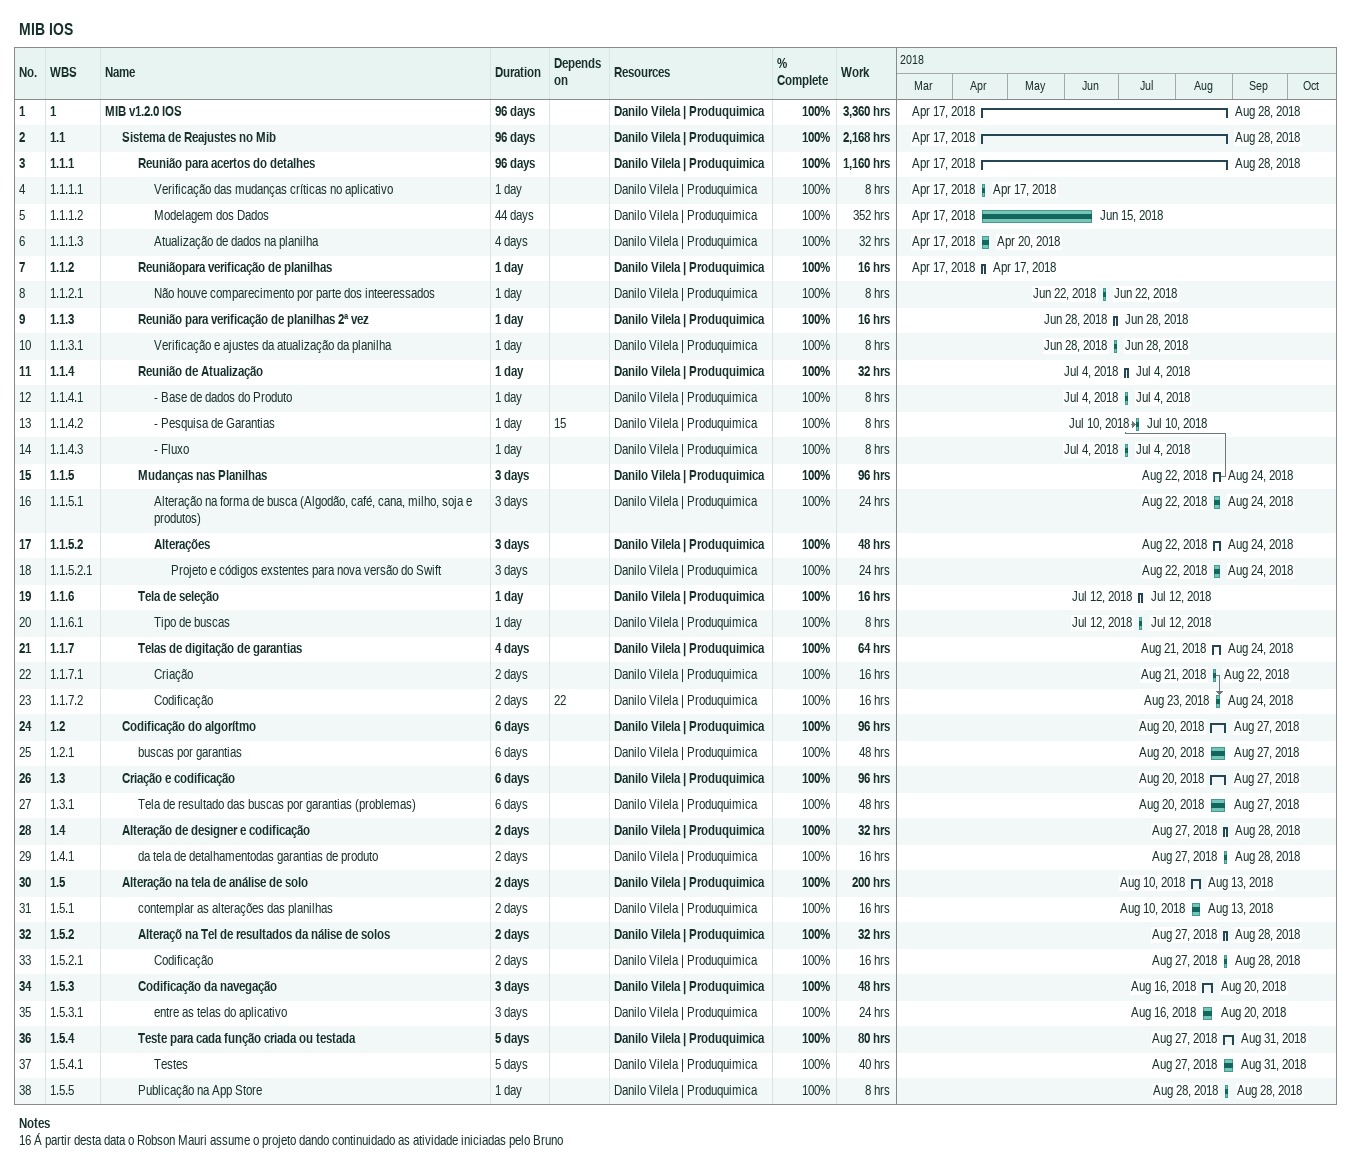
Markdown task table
MIB IOS

| ID | WBS | Task | Duration | Start | Finish | Predecessors | Resources | % complete | Work (h) |
|---|---|---|---|---|---|---|---|---|---|
| 1 | 1 | **MIB v1.2.0 IOS** | 96d | 2018-04-17 | 2018-08-28 |  | Danilo Vilela \| Produquimica | 100 | 3360 |
| 2 | 1.1 | **Sistema de Reajustes no Mib** | 96d | 2018-04-17 | 2018-08-28 |  | Danilo Vilela \| Produquimica | 100 | 2168 |
| 3 | 1.1.1 | **Reunião para acertos do detalhes** | 96d | 2018-04-17 | 2018-08-28 |  | Danilo Vilela \| Produquimica | 100 | 1160 |
| 4 | 1.1.1.1 | Verificação das mudanças críticas no aplicativo | 1d | 2018-04-17 | 2018-04-17 |  | Danilo Vilela \| Produquimica | 100 | 8 |
| 5 | 1.1.1.2 | Modelagem dos Dados | 44d | 2018-04-17 | 2018-06-15 |  | Danilo Vilela \| Produquimica | 100 | 352 |
| 6 | 1.1.1.3 | Atualização de dados na planilha | 4d | 2018-04-17 | 2018-04-20 |  | Danilo Vilela \| Produquimica | 100 | 32 |
| 7 | 1.1.2 | **Reuniãopara verificação de planilhas** | 1d | 2018-04-17 | 2018-04-17 |  | Danilo Vilela \| Produquimica | 100 | 16 |
| 8 | 1.1.2.1 | Não houve comparecimento por parte dos inteeressados | 1d | 2018-06-22 | 2018-06-22 |  | Danilo Vilela \| Produquimica | 100 | 8 |
| 9 | 1.1.3 | **Reunião para verificação de planilhas 2ª vez** | 1d | 2018-06-28 | 2018-06-28 |  | Danilo Vilela \| Produquimica | 100 | 16 |
| 10 | 1.1.3.1 | Verificação e ajustes da atualização da planilha | 1d | 2018-06-28 | 2018-06-28 |  | Danilo Vilela \| Produquimica | 100 | 8 |
| 11 | 1.1.4 | **Reunião de Atualização** | 1d | 2018-07-04 | 2018-07-04 |  | Danilo Vilela \| Produquimica | 100 | 32 |
| 12 | 1.1.4.1 | - Base de dados do Produto | 1d | 2018-07-04 | 2018-07-04 |  | Danilo Vilela \| Produquimica | 100 | 8 |
| 13 | 1.1.4.2 | - Pesquisa de Garantias | 1d | 2018-07-10 | 2018-07-10 | 15 | Danilo Vilela \| Produquimica | 100 | 8 |
| 14 | 1.1.4.3 | - Fluxo | 1d | 2018-07-04 | 2018-07-04 |  | Danilo Vilela \| Produquimica | 100 | 8 |
| 15 | 1.1.5 | **Mudanças nas Planilhas** | 3d | 2018-08-22 | 2018-08-24 |  | Danilo Vilela \| Produquimica | 100 | 96 |
| 16 | 1.1.5.1 | Alteração na forma de busca (Algodão, café, cana, milho, soja e produtos) | 3d | 2018-08-22 | 2018-08-24 |  | Danilo Vilela \| Produquimica | 100 | 24 |
| 17 | 1.1.5.2 | **Alterações** | 3d | 2018-08-22 | 2018-08-24 |  | Danilo Vilela \| Produquimica | 100 | 48 |
| 18 | 1.1.5.2.1 | Projeto e códigos exstentes para nova versão do Swift | 3d | 2018-08-22 | 2018-08-24 |  | Danilo Vilela \| Produquimica | 100 | 24 |
| 19 | 1.1.6 | **Tela de seleção** | 1d | 2018-07-12 | 2018-07-12 |  | Danilo Vilela \| Produquimica | 100 | 16 |
| 20 | 1.1.6.1 | Tipo de buscas | 1d | 2018-07-12 | 2018-07-12 |  | Danilo Vilela \| Produquimica | 100 | 8 |
| 21 | 1.1.7 | **Telas de digitação de garantias** | 4d | 2018-08-21 | 2018-08-24 |  | Danilo Vilela \| Produquimica | 100 | 64 |
| 22 | 1.1.7.1 | Criação | 2d | 2018-08-21 | 2018-08-22 |  | Danilo Vilela \| Produquimica | 100 | 16 |
| 23 | 1.1.7.2 | Codificação | 2d | 2018-08-23 | 2018-08-24 | 22 | Danilo Vilela \| Produquimica | 100 | 16 |
| 24 | 1.2 | **Codificação do algorítmo** | 6d | 2018-08-20 | 2018-08-27 |  | Danilo Vilela \| Produquimica | 100 | 96 |
| 25 | 1.2.1 | buscas por garantias | 6d | 2018-08-20 | 2018-08-27 |  | Danilo Vilela \| Produquimica | 100 | 48 |
| 26 | 1.3 | **Criação e codificação** | 6d | 2018-08-20 | 2018-08-27 |  | Danilo Vilela \| Produquimica | 100 | 96 |
| 27 | 1.3.1 | Tela de resultado das buscas por garantias (problemas) | 6d | 2018-08-20 | 2018-08-27 |  | Danilo Vilela \| Produquimica | 100 | 48 |
| 28 | 1.4 | **Alteração de designer e codificação** | 2d | 2018-08-27 | 2018-08-28 |  | Danilo Vilela \| Produquimica | 100 | 32 |
| 29 | 1.4.1 | da tela de detalhamentodas garantias de produto | 2d | 2018-08-27 | 2018-08-28 |  | Danilo Vilela \| Produquimica | 100 | 16 |
| 30 | 1.5 | **Alteração na tela de análise de solo** | 2d | 2018-08-10 | 2018-08-13 |  | Danilo Vilela \| Produquimica | 100 | 200 |
| 31 | 1.5.1 | contemplar as alterações das planilhas | 2d | 2018-08-10 | 2018-08-13 |  | Danilo Vilela \| Produquimica | 100 | 16 |
| 32 | 1.5.2 | **Alteraçõ na Tel de resultados da nálise de solos** | 2d | 2018-08-27 | 2018-08-28 |  | Danilo Vilela \| Produquimica | 100 | 32 |
| 33 | 1.5.2.1 | Codificação | 2d | 2018-08-27 | 2018-08-28 |  | Danilo Vilela \| Produquimica | 100 | 16 |
| 34 | 1.5.3 | **Codificação da navegação** | 3d | 2018-08-16 | 2018-08-20 |  | Danilo Vilela \| Produquimica | 100 | 48 |
| 35 | 1.5.3.1 | entre as telas do aplicativo | 3d | 2018-08-16 | 2018-08-20 |  | Danilo Vilela \| Produquimica | 100 | 24 |
| 36 | 1.5.4 | **Teste para cada função criada ou testada** | 5d | 2018-08-27 | 2018-08-31 |  | Danilo Vilela \| Produquimica | 100 | 80 |
| 37 | 1.5.4.1 | Testes | 5d | 2018-08-27 | 2018-08-31 |  | Danilo Vilela \| Produquimica | 100 | 40 |
| 38 | 1.5.5 | Publicação na App Store | 1d | 2018-08-28 | 2018-08-28 |  | Danilo Vilela \| Produquimica | 100 | 8 |

Notes
- 16: Á partir desta data o Robson Mauri assume o projeto dando continuidado as atividade iniciadas pelo Bruno
